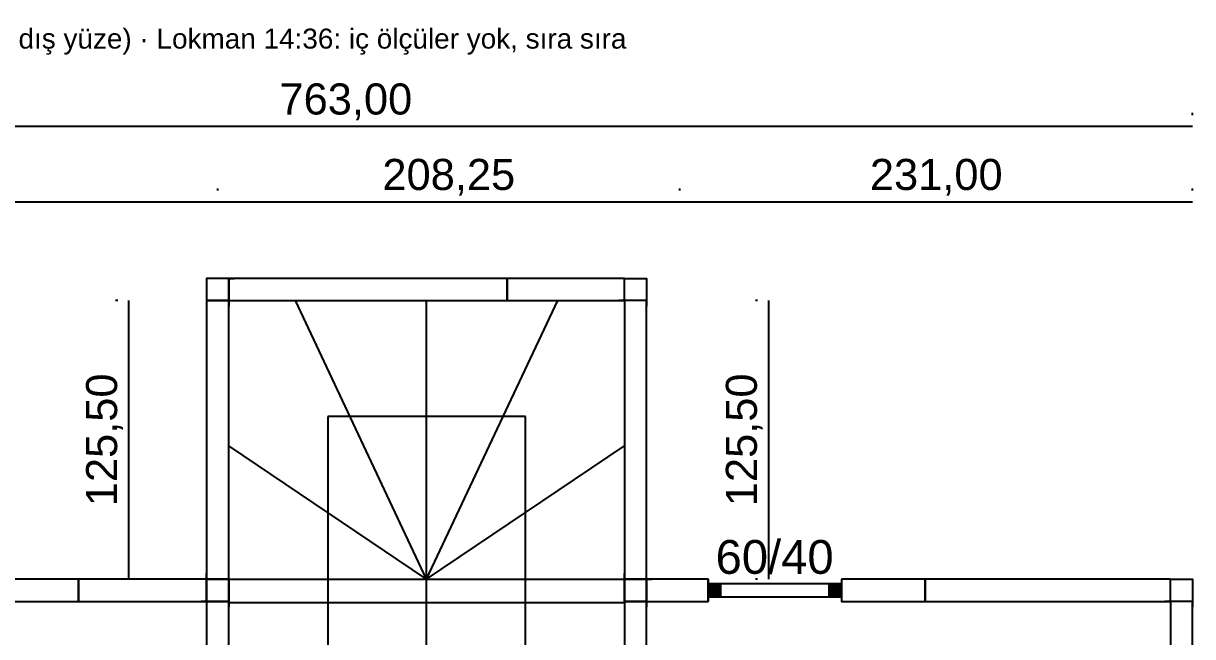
# Model space of a CAD drawing. Header units: centimetres. Extents: x -71 to 5571, y -2315 to 960.
# Drawn here: x 3536 to 4063, y 680 to 956 of the extents above; entities that cross this region are included whole.
import ezdxf

# ---------------------------------------------------------------- set-up
doc = ezdxf.new("R2010")
doc.units = ezdxf.units.CM
for name, color, linetype in [('DIS_DUVAR_100', 7, 'Continuous'), ('KIYAS_OLCU', 5, 'Continuous'), ('KOSE_PROFIL_100', 1, 'Continuous'), ('MERDIVEN', 4, 'Continuous'), ('PENCERE', 10, 'Continuous')]:
    doc.layers.add(name, color=color, linetype=linetype)
doc.styles.add('ARIAL_TR', font='arial.ttf')
doc.dimstyles.new('PORTMAN', dxfattribs={"dimtxt": 14, "dimasz": 9, "dimexe": 6, "dimexo": 5, "dimgap": 4, "dimtad": 1, "dimzin": 0, "dimtxsty": 'ARIAL_TR', "dimblk": 'ARCHTICK', "dimcen": 2.5, "dimazin": 3, "dimtfac": 0.5, "dimtmove": 2, "dimatfit": 3})

# ---------------------------------------------------------------- blocks, each defined once
blk = doc.blocks.new("100'LÜK 125'LİK PANO")
blk.add_lwpolyline([(0, 0), (10, 0), (10, 125.5), (0, 125.5)], close=True)
blk = doc.blocks.new("100'LÜK 57.75'LİK PANO")
blk.add_lwpolyline([(0, 0), (10, 0), (10, 57.75), (0, 57.75)], close=True)
blk = doc.blocks.new('100X100 DIŞ KÖŞE DİREĞİ')
at = {"color": 1}
for p, q in [((10, 12.5), (12.5, 12.5)), ((0, 2.5), (0, 0)), ((10, 2.5), (10, 0)), ((10, 2.5), (12.5, 2.5))]:
    blk.add_line(p, q, dxfattribs=at)
blk.add_lwpolyline([(0, 2.5), (10, 2.5), (10, 12.5), (0, 12.5)], close=True, dxfattribs=at)
blk = doc.blocks.new('kaynak-pencere-6040')
at = {"layer": 'PENCERE', "color": 1}
for p, q in [((53375.86, 7992.28), (53385.86, 7992.28)), ((53377.86, 7932.28), (53377.86, 7992.28)), ((53383.86, 7932.28), (53383.86, 7992.28)), ((53375.86, 7932.28), (53385.86, 7932.28))]:
    blk.add_line(p, q, dxfattribs=at)
for points in [[(53377.86, 7992.28), (53377.86, 7986.28), (53383.86, 7992.28), (53383.86, 7986.28)], [(53377.86, 7932.28), (53377.86, 7938.28), (53383.86, 7932.28), (53383.86, 7938.28)]]:
    blk.add_solid(points, dxfattribs=at)
at = {"layer": 'PENCERE', "color": 0, "lineweight": 25, "style": 'ARIAL_TR'}
blk.add_text('60/40', height=15.217, rotation=90, dxfattribs=at).set_placement((53373.47, 7935.61))
blk = doc.blocks.new('BOM_P03_PENCERE_600x400')
at = {"layer": 'PENCERE'}
blk.add_blockref('kaynak-pencere-6040', (0, 0), dxfattribs=at)
blk = doc.blocks.new("100'LÜK 125'LİK (60x40) VASİSTASLI PANO")
for points in [[(0, 87.75), (10, 87.75), (10, 125.5), (0, 125.5)], [(0, 0), (10, 0), (10, 27.75), (0, 27.75)]]:
    blk.add_lwpolyline(points, close=True)
at = {"layer": 'PENCERE'}
blk.add_blockref('BOM_P03_PENCERE_600x400', (-53375.862, -7904.528), dxfattribs=at)
blk = doc.blocks.new("100'LÜK 110.5'LİK PANO")
blk.add_lwpolyline([(0, 0), (10, 0), (10, 110.5), (0, 110.5)], close=True)
blk = doc.blocks.new("100'LÜK 62.75'LİK PANO")
blk.add_lwpolyline([(0, 0), (10, 0), (10, 62.75), (0, 62.75)], close=True)
blk = doc.blocks.new("100'LÜK 52.75'LİK PANO")
blk.add_lwpolyline([(0, 0), (10, 0), (10, 52.75), (0, 52.75)], close=True)
blk = doc.blocks.new('*D108')
at = {"color": 0}
for p, q in [((3300, 881), (3300, 882)), ((3623.75, 881), (3623.75, 882)), ((3300, 876), (3623.75, 876))]:
    blk.add_line(p, q, dxfattribs=at)
at = {"layer": 'Defpoints'}
for p in [(3300, 876), (3300, 876), (3623.75, 876)]:
    blk.add_point(p, dxfattribs=at)
at = {"layer": 'KIYAS_OLCU', "color": 0, "insert": (3461.875, 887), "char_height": 14, "attachment_point": 5, "style": 'ARIAL_TR'}
blk.add_mtext('323,75', dxfattribs=at)
blk = doc.blocks.new('_ARCHTICK')
blk = doc.blocks.new('*D109')
at = {"color": 0}
for p, q in [((3623.75, 881), (3623.75, 882)), ((3832, 881), (3832, 882)), ((3623.75, 876), (3832, 876))]:
    blk.add_line(p, q, dxfattribs=at)
at = {"layer": 'Defpoints'}
for p in [(3623.75, 876), (3623.75, 876), (3832, 876)]:
    blk.add_point(p, dxfattribs=at)
at = {"layer": 'KIYAS_OLCU', "color": 0, "insert": (3727.875, 887), "char_height": 14, "attachment_point": 5, "style": 'ARIAL_TR'}
blk.add_mtext('208,25', dxfattribs=at)
blk = doc.blocks.new('*D110')
at = {"color": 0}
for p, q in [((3832, 881), (3832, 882)), ((4063, 881), (4063, 882)), ((3832, 876), (4063, 876))]:
    blk.add_line(p, q, dxfattribs=at)
at = {"layer": 'Defpoints'}
for p in [(3832, 876), (3832, 876), (4063, 876)]:
    blk.add_point(p, dxfattribs=at)
at = {"layer": 'KIYAS_OLCU', "color": 0, "insert": (3947.5, 887), "char_height": 14, "attachment_point": 5, "style": 'ARIAL_TR'}
blk.add_mtext('231,00', dxfattribs=at)
blk = doc.blocks.new('*D111')
at = {"color": 0}
for p, q in [((3300, 915), (3300, 916)), ((4063, 915), (4063, 916)), ((3300, 910), (4063, 910))]:
    blk.add_line(p, q, dxfattribs=at)
at = {"layer": 'Defpoints'}
for p in [(3300, 910), (3300, 910), (4063, 910)]:
    blk.add_point(p, dxfattribs=at)
at = {"layer": 'KIYAS_OLCU', "color": 0, "insert": (3681.5, 921), "char_height": 14, "attachment_point": 5, "style": 'ARIAL_TR'}
blk.add_mtext('763,00', dxfattribs=at)
blk = doc.blocks.new('*D116')
at = {"color": 0}
for p, q in [((3867, 831.5), (3866, 831.5)), ((3872, 706), (3872, 831.5)), ((3867, 706), (3866, 706))]:
    blk.add_line(p, q, dxfattribs=at)
at = {"layer": 'Defpoints'}
for p in [(3872, 831.5), (3872, 706), (3872, 706)]:
    blk.add_point(p, dxfattribs=at)
at = {"layer": 'KIYAS_OLCU', "color": 0, "insert": (3861, 768.75), "char_height": 14, "attachment_point": 5, "rotation": 90, "style": 'ARIAL_TR'}
blk.add_mtext('125,50', dxfattribs=at)
blk = doc.blocks.new('*D117')
at = {"color": 0}
for p, q in [((3578.75, 831.5), (3577.75, 831.5)), ((3583.75, 706), (3583.75, 831.5)), ((3578.75, 706), (3577.75, 706))]:
    blk.add_line(p, q, dxfattribs=at)
at = {"layer": 'Defpoints'}
for p in [(3583.75, 831.5), (3583.75, 706), (3583.75, 706)]:
    blk.add_point(p, dxfattribs=at)
at = {"layer": 'KIYAS_OLCU', "color": 0, "insert": (3572.75, 768.75), "char_height": 14, "attachment_point": 5, "rotation": 90, "style": 'ARIAL_TR'}
blk.add_mtext('125,50', dxfattribs=at)

msp = doc.modelspace()

# ---------------------------------------------------------------- linework, layer by layer
at = {"layer": 'MERDIVEN'}
for p, q in [((3717.875, 706), (3658.75, 831.5)), ((3717.875, 570.5), (3717.875, 831.5)), ((3717.875, 706), (3717.875, 831.5)), ((3717.875, 706), (3777, 831.5)), ((3762.438, 779.3), (3673.312, 779.3)), ((3673.312, 779.3), (3673.312, 600.5)), ((3762.438, 595.5), (3762.438, 779.3)), ((3717.875, 706), (3628.75, 766)), ((3717.875, 706), (3807, 766)), ((3628.75, 706), (3807, 706)), ((3628.75, 695.5), (3807, 695.5))]:
    msp.add_line(p, q, dxfattribs=at)

# ---------------------------------------------------------------- block references
at = {"layer": 'DIS_DUVAR_100', "rotation": 270}
for name, p in [("100'LÜK 125'LİK PANO", (3628.75, 841.5)), ("100'LÜK 52.75'LİK PANO", (3754.25, 841.5)), ("100'LÜK 125'LİK (60x40) VASİSTASLI PANO", (3817, 706)), ("100'LÜK 125'LİK PANO", (3435.5, 706)), ("100'LÜK 57.75'LİK PANO", (3561, 706)), ("100'LÜK 110.5'LİK PANO", (3942.5, 706))]:
    msp.add_blockref(name, p, dxfattribs=at)
at = {"layer": 'DIS_DUVAR_100'}
for name, p in [("100'LÜK 125'LİK PANO", (3618.75, 706)), ("100'LÜK 125'LİK PANO", (3807, 706)), ("100'LÜK 125'LİK PANO", (3618.75, 570.5)), ("100'LÜK 125'LİK PANO", (3807, 570.5)), ("100'LÜK 62.75'LİK PANO", (4053, 633.25))]:
    msp.add_blockref(name, p, dxfattribs=at)
at = {"layer": 'KOSE_PROFIL_100'}
for p in [(3618.75, 829), (3807, 693.5)]:
    msp.add_blockref('100X100 DIŞ KÖŞE DİREĞİ', p, dxfattribs=at)
at = {"layer": 'KOSE_PROFIL_100', "xscale": -1}
for p in [(3817, 829), (3628.75, 693.5), (4063, 693.5)]:
    msp.add_blockref('100X100 DIŞ KÖŞE DİREĞİ', p, dxfattribs=at)
at = {"layer": 'KOSE_PROFIL_100', "xscale": -1, "yscale": -1}
msp.add_blockref('100X100 DIŞ KÖŞE DİREĞİ', (3628.75, 708.5), dxfattribs=at)
at = {"layer": 'KOSE_PROFIL_100', "yscale": -1}
msp.add_blockref('100X100 DIŞ KÖŞE DİREĞİ', (3807, 708.5), dxfattribs=at)

# ---------------------------------------------------------------- texts
at = {"layer": 'KIYAS_OLCU', "style": 'ARIAL_TR'}
msp.add_text('ZEMİN KAT · DIŞ ÖLÇÜLER (dış yüzden dış yüze) · Lokman 14:36: iç ölçüler yok, sıra sıra', height=9, dxfattribs=at).set_placement((3300, 945))

# ---------------------------------------------------------------- dimensions: what is measured, and where the dimension line sits
at = {"layer": 'KIYAS_OLCU'}
for base, p1, p2, picture, middle in [((3300, 910), (3300, 910), (4063, 910), '*D111', (3681.5, 921)), ((3300, 876), (3300, 876), (3623.75, 876), '*D108', (3461.875, 887)), ((3623.75, 876), (3623.75, 876), (3832, 876), '*D109', (3727.875, 887)), ((3832, 876), (3832, 876), (4063, 876), '*D110', (3947.5, 887))]:
    dim = msp.add_linear_dim(base=base, p1=p1, p2=p2, dimstyle='PORTMAN', dxfattribs=at)
    dim.commit()
    dim.dimension.update_dxf_attribs({"geometry": picture, "text_midpoint": middle})
for base, p1, p2, picture, middle in [((3583.75, 706), (3583.75, 706), (3583.75, 831.5), '*D117', (3572.75, 768.75)), ((3872, 706), (3872, 706), (3872, 831.5), '*D116', (3861, 768.75))]:
    dim = msp.add_linear_dim(base=base, p1=p1, p2=p2, angle=90, dimstyle='PORTMAN', dxfattribs=at)
    dim.commit()
    dim.dimension.update_dxf_attribs({"geometry": picture, "text_midpoint": middle})

doc.saveas('drawing.dxf')
